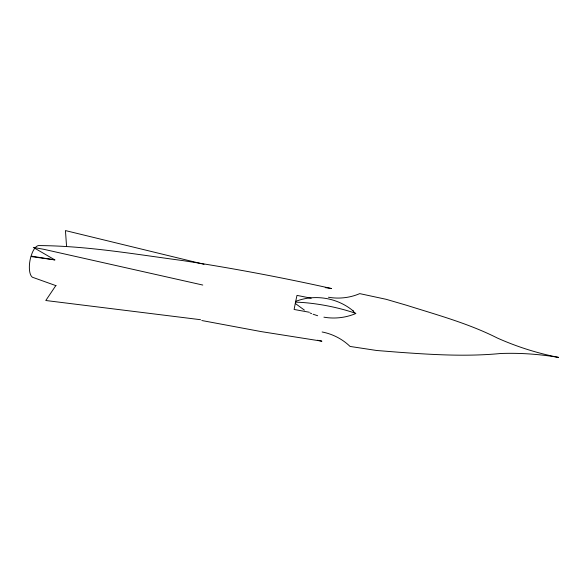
<?xml version="1.0" encoding="UTF-8"?>
<svg xmlns="http://www.w3.org/2000/svg" width="588" height="588" viewBox="0 0 588 588"><rect width="100%" height="100%" fill="white"/><g stroke="black" fill="none" stroke-linecap="round" stroke-linejoin="round"><path stroke-width="0.88" d="M295.47 302.438L294.11 309.464L309.347 312.25M295.58 301.894L296.991 295.382L311.221 298.226M55.897 285.481L45.79 300.512L200.537 319.703M295.757 301.365C315.087 293.794 338.218 297.888 353.851 311.515L352.697 310.618M202.779 285.048L44.041 249.356L33.347 247.408L54.838 259.896L30.914 256.559A16.302 6.497 -79.6 0 0 33.685 277.683L56.022 285.68M325.238 287.62L331.514 288.532C282.042 277.514 232.209 268.128 182.096 260.491C134.696 254.192 87.252 245.902 39.33 245.586A16.302 6.497 -79.6 0 0 32.267 252.722L31.083 256.067L54.838 259.896M354.035 312.434L354.895 312.573M322.121 331.985C332.558 333.955 342.429 339.048 350.066 346.442L376.746 350.499L398.377 352.212C432.43 354.682 466.674 356.791 500.741 353.491C520.093 352.815 539.512 354.145 558.6 357.416C537.513 353.292 516.896 346.78 497.279 337.997C468.629 323.518 437.487 315.021 407.006 305.392L386.154 299.307L359.738 293.625C349.97 297.837 338.931 299.101 328.464 297.234M323.914 317.175C334.631 319.049 345.913 317.763 355.909 313.47L353.631 312.662A54.618 12.811 11 0 0 295.521 302.159M201.802 320.519L261.322 331.625L321.901 341.194L317.483 340.209M204.029 264.299L65.452 230.584L66.547 246.254M317.66 315.734L313.088 314.227M310.119 313.022L311.603 313.625M304.408 310.111L295.36 303.518"/></g></svg>
